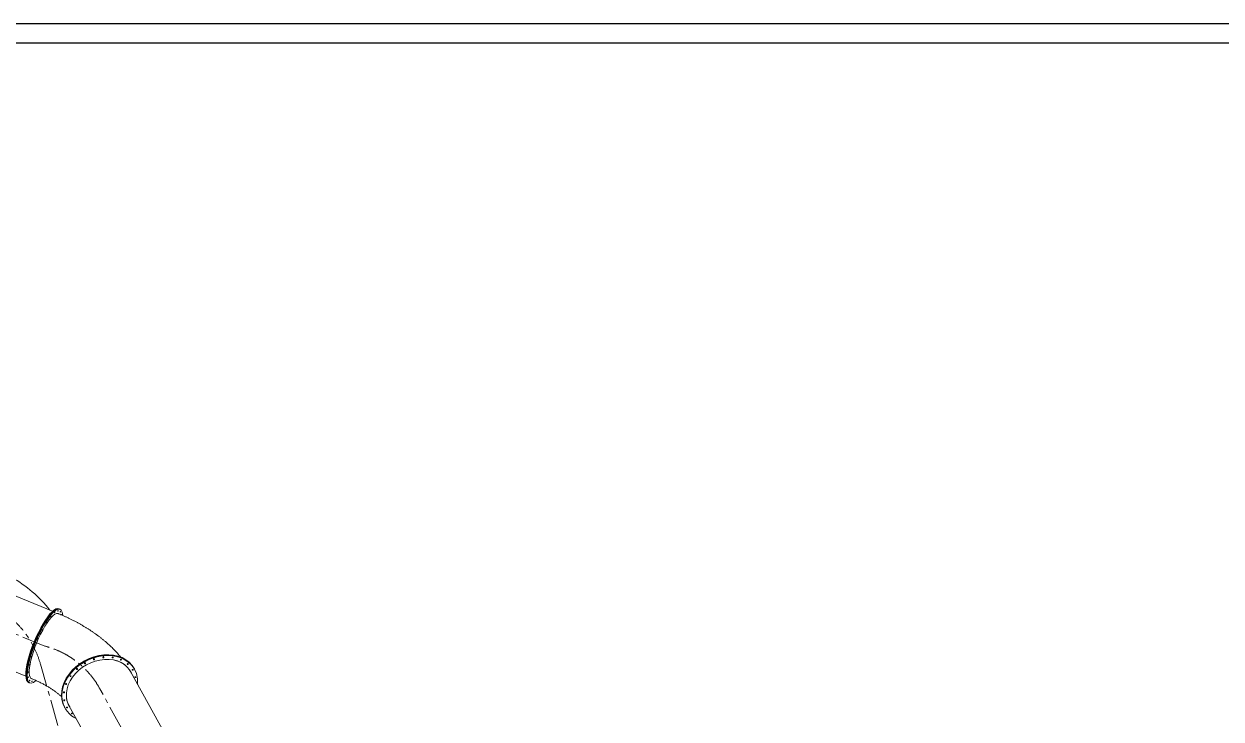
# Model space of a CAD drawing. Header units: inches. Extents: x -350577 to -266477, y -437959 to -377535.
# Drawn here: x -310955 to -295299, y -386621 to -377535 of the extents above; entities that cross this region are included whole.
import ezdxf

# ---------------------------------------------------------------- set-up
doc = ezdxf.new("R2010")
doc.units = ezdxf.units.IN
doc.header["$MEASUREMENT"] = 0
doc.linetypes.add('CENTER', pattern=[2, 1.25, -0.25, 0.25, -0.25])
doc.layers.add('CENTER       (itatec)', color=4, linetype='CENTER', lineweight=9)
doc.layers.add('ORGINAL (itatec)', color=3, linetype='Continuous', lineweight=9)

msp = doc.modelspace()

# ---------------------------------------------------------------- linework, layer by layer
for points in [[(-350576.7, -436934.7), (-266476.7, -436934.7), (-266476.7, -377534.7), (-350576.7, -377534.7)], [(-350326.7, -436684.7), (-266726.7, -436684.7), (-266726.7, -377784.7), (-350326.7, -377784.7)]]:
    msp.add_lwpolyline(points, close=True)
at = {"layer": 'CENTER       (itatec)', "ltscale": 250}
for points in [[(-299529.3, -398923.5), (-299529.3, -397119.5, 0.2378322), (-299867.8, -396448), (-307146.9, -390997.8, -0.0811614), (-307581.7, -390545.9), (-307748.7, -390241.5), (-309962.5, -386224.2, 0.2063834), (-310679.8, -385667.4), (-312381.5, -384966.5), (-313671.4, -384420.8), (-314320.2, -384184.7), (-315273.1, -383832.1, 0.0895716), (-316057.1, -383693), (-318157.1, -383693)], [(-304979.7, -397738.8), (-304979.7, -396671.6, 0.1735629), (-305126.8, -396260.4), (-307539.7, -393491.5, -0.0717763), (-307615, -393374.9), (-308231, -392068.1), (-309404, -390275.3, -0.1001444), (-309725.5, -389470), (-310519.6, -386675.4), (-310739.3, -385902.4, 0.2520975), (-311567.9, -385049.3), (-313670.7, -384418.7)]]:
    msp.add_lwpolyline(points, format="xyb", dxfattribs=at)
at = {"layer": 'ORGINAL (itatec)', "extrusion": (0, 1, 0)}
for p, q in [((-310580.5, -385211.3), (-312208.7, -384540.7)), ((-310492.3, -385181.7), (-310499.5, -385178.7)), ((-310481.6, -385186.1), (-310488.8, -385183.1)), ((-310930.5, -386061.1), (-312561.6, -385389.3)), ((-308565.9, -387798.5), (-309561.2, -386000.4)), ((-309510.7, -385965.5), (-309513.2, -385961.1)), ((-309507.1, -385972.2), (-309509.5, -385967.7)), ((-310888.8, -386144.2), (-310896, -386141.3)), ((-310878.1, -386148.6), (-310885.2, -386145.7)), ((-310421.5, -386469.6), (-310424, -386465.2)), ((-310417.9, -386476.3), (-310420.3, -386471.9)), ((-309370, -388243.5), (-310366, -386444.1))]:
    msp.add_line(p, q, dxfattribs=at)
at = {"layer": 'ORGINAL (itatec)', "extrusion": (0, 0, -1)}
for centre, major_axis, ratio, start_param, end_param in [((-310697.7, -385660), (-198.2, -481.3), 0.2553962, 0, 3.1415927), ((-310687, -385664.4), (-198.2, -481.3), 0.2553962, 0, 3.1415927), ((-310679.8, -385667.4), (-198.2, -481.3), 0.2553962, -0.4842721, 3.633831), ((-310690.6, -385662.9), (-198.2, -481.3), 0.2553962, -0.0145467, 3.1561393), ((-310604.6, -385278.3), (2.67, 6.47), 0.2553962, -4.0735038, 2.2096815), ((-310553.1, -385227.7), (2.67, 6.47), 0.2553962, -4.0735038, 2.2096815), ((-310683.4, -385665.9), (176.6, 424.2), 0.2537837, -0.1072826, -0.0007893), ((-310510.2, -385207.1), (2.67, 6.47), 0.2553962, -4.0735038, 2.2096815), ((-310694.2, -385661.5), (176.6, 424.2), 0.2537837, 0.0399732, 0.0488334), ((-310478.9, -385217.8), (2.67, 6.47), 0.2553962, -4.0735038, 2.2096815), ((-310461.3, -385259.1), (2.67, 6.47), 0.2553962, -1.8031051, 1.812304), ((-310661.3, -385355.5), (2.67, 6.47), 0.2553962, -4.0735038, 2.2096815), ((-310774.4, -385566.8), (2.67, 6.47), 0.2553962, -4.0735038, 2.2096815), ((-310719.2, -385453.9), (2.67, 6.47), 0.2553962, -4.0735038, 2.2096815), ((-310823.2, -385686.6), (2.67, 6.47), 0.2553962, -4.0735038, 2.2096815), ((-309968.6, -386213.2), (-455.4, -252.1), 0.7754451, 0, 3.1415927), ((-309964.9, -386219.8), (-455.4, -252.1), 0.7754451, 0, 3.1415927), ((-310888.8, -385914.1), (2.67, 6.47), 0.2553962, -4.0735038, 2.2096815), ((-310862.2, -385805), (2.67, 6.47), 0.2553962, -4.0735038, 2.2096815), ((-309962.5, -386224.2), (-455.4, -252.1), 0.7754451, -0.4890024, 3.6305951), ((-309966.1, -386217.6), (-455.4, -252.1), 0.7754451, -0.0031288, 3.1447214), ((-310156.1, -385892.3), (6.12, 3.39), 0.7754451, -4.4680797, 1.8151056), ((-310159.8, -385885.7), (-6.12, -3.39), 0.7754451, -1.3264871, -0.7725146), ((-310159.8, -385885.7), (-6.12, -3.39), 0.7754451, -2.3690781, -1.3264871), ((-310038.1, -385840), (6.12, 3.39), 0.7754451, -4.4680797, 1.8151056), ((-310041.8, -385833.4), (-6.12, -3.39), 0.7754451, -1.3264871, -0.7725146), ((-310041.8, -385833.4), (-6.12, -3.39), 0.7754451, -2.3690781, -1.3264871), ((-309915, -385813.9), (6.12, 3.39), 0.7754451, -4.4680797, 1.8151056), ((-309918.7, -385807.2), (-6.12, -3.39), 0.7754451, -1.3264871, -0.7725146), ((-309918.7, -385807.2), (-6.12, -3.39), 0.7754451, -2.3690781, -1.3264871), ((-309795.2, -385815.7), (6.12, 3.39), 0.7754451, -4.4680797, 1.8151056), ((-309798.8, -385809.1), (-6.12, -3.39), 0.7754451, -1.3264871, -0.7725146), ((-309798.8, -385809.1), (-6.12, -3.39), 0.7754451, -2.3690781, -1.3264871), ((-309963.6, -386222.2), (403, 220.8), 0.7736055, -0.7432671, -0.0032239), ((-309686.7, -385845.4), (6.12, 3.39), 0.7754451, -4.4680797, 1.8151056), ((-309690.4, -385838.8), (-6.12, -3.39), 0.7754451, -1.3264871, -0.7725146), ((-309690.4, -385838.8), (-6.12, -3.39), 0.7754451, -2.3690781, -1.3264871), ((-309597, -385900.9), (6.12, 3.39), 0.7754451, -4.4680797, 1.8151056), ((-309600.7, -385894.3), (-6.12, -3.39), 0.7754451, -1.3264871, -0.7725146), ((-309600.7, -385894.3), (-6.12, -3.39), 0.7754451, -2.3690781, -1.3264871), ((-310901.1, -386006.4), (2.67, 6.47), 0.2553962, -4.0735038, 2.2096815), ((-310345.3, -386059.7), (6.12, 3.39), 0.7754451, -4.4680797, 1.8151056), ((-310348.9, -386053), (-6.12, -3.39), 0.7754451, -1.3264871, -0.7725146), ((-310348.9, -386053), (-6.12, -3.39), 0.7754451, -2.3690781, -1.3264871), ((-310260.8, -385967.2), (6.12, 3.39), 0.7754451, -4.4680797, 1.8151056), ((-310264.5, -385960.6), (-6.12, -3.39), 0.7754451, -1.3264871, -0.7725146), ((-310264.5, -385960.6), (-6.12, -3.39), 0.7754451, -2.3690781, -1.3264871), ((-309532.3, -385978.4), (6.12, 3.39), 0.7754451, -4.4680797, 1.8151056), ((-309535.9, -385971.8), (-6.12, -3.39), 0.7754451, -1.3264871, -0.7725146), ((-309535.9, -385971.8), (-6.12, -3.39), 0.7754451, -2.3690781, -1.3264871), ((-309496.8, -386072.7), (6.12, 3.39), 0.7754451, -4.4680797, 1.8151056), ((-309500.5, -386066.1), (-6.12, -3.39), 0.7754451, -2.3690781, -1.3264871), ((-310898.4, -386075.6), (2.67, 6.47), 0.2553962, -4.0735038, 2.2096815), ((-310880.8, -386116.9), (2.67, 6.47), 0.2553962, -4.0735038, 2.2096815), ((-310683.4, -385665.9), (-176.6, -424.2), 0.2537837, -0.001139, 0.0231736), ((-310849.5, -386127.6), (2.67, 6.47), 0.2553962, -4.0735038, 2.2096815), ((-310806.6, -386107), (-2.67, -6.47), 0.2553962, -0.6574672, 0.6722775), ((-310403.6, -386163.3), (6.12, 3.39), 0.7754451, -4.4680797, 1.8151056), ((-310407.2, -386156.7), (-6.12, -3.39), 0.7754451, -1.3264871, -0.7725146), ((-310407.2, -386156.7), (-6.12, -3.39), 0.7754451, -2.3690781, -1.3264871), ((-309500.5, -386066.1), (-6.12, -3.39), 0.7754451, -1.3264871, -0.7725146), ((-310431.8, -386271.1), (6.12, 3.39), 0.7754451, -4.4680797, 1.8151056), ((-310435.5, -386264.5), (-6.12, -3.39), 0.7754451, -1.3264871, -0.7725146), ((-310428.1, -386375.7), (6.12, 3.39), 0.7754451, -4.4680797, 1.8151056), ((-310435.5, -386264.5), (-6.12, -3.39), 0.7754451, -2.3690781, -1.3264871), ((-310431.8, -386369.1), (-6.12, -3.39), 0.7754451, -1.3264871, -0.7725146), ((-310431.8, -386369.1), (-6.12, -3.39), 0.7754451, -2.3690781, -1.3264871), ((-309963.6, -386222.2), (-403, -220.8), 0.7736055, -0.0032239, 0.2746425), ((-310392.7, -386470), (6.12, 3.39), 0.7754451, -4.4680797, 1.8151056), ((-310396.3, -386463.4), (-6.12, -3.39), 0.7754451, -1.3264871, -0.7725146), ((-310396.3, -386463.4), (-6.12, -3.39), 0.7754451, -2.3690781, -1.3264871), ((-310327.9, -386547.5), (6.12, 3.39), 0.7754451, -4.4680797, 1.8151056), ((-310331.6, -386540.9), (-6.12, -3.39), 0.7754451, -1.3264871, -0.7725146), ((-310331.6, -386540.9), (-6.12, -3.39), 0.7754451, -2.3690781, -1.3264871)]:
    msp.add_ellipse(centre, major_axis=major_axis, ratio=ratio, start_param=start_param, end_param=end_param, dxfattribs=at)
at = {"layer": 'ORGINAL (itatec)'}
for centre, major_axis, ratio, start_param, end_param in [((-310679.8, -385667.4), (175.4, 425.8), 0.2553962, -0.0667903, 3.206472), ((-310690.6, -385662.9), (175.4, 425.8), 0.2553962, -0.0671298, -0.0493442), ((-310687, -385664.4), (175.4, 425.8), 0.2553962, -0.0660835, -0.0328887), ((-309962.5, -386224.2), (402.9, 223), 0.7754451, -0.065967, 3.2075596), ((-310158.5, -385887.9), (6.12, 3.39), 0.7754451, -2.657628, -1.8151056), ((-310158.5, -385887.9), (6.12, 3.39), 0.7754451, -1.8151056, -0.4839647), ((-310040.6, -385835.6), (6.12, 3.39), 0.7754451, -2.657628, -1.8151056), ((-310040.6, -385835.6), (6.12, 3.39), 0.7754451, -1.8151056, -0.4839647), ((-309917.5, -385809.4), (6.12, 3.39), 0.7754451, -2.657628, -1.8151056), ((-309917.5, -385809.4), (6.12, 3.39), 0.7754451, -1.8151056, -0.4839647), ((-309797.6, -385811.3), (6.12, 3.39), 0.7754451, -2.657628, -1.8151056), ((-309797.6, -385811.3), (6.12, 3.39), 0.7754451, -1.8151056, -0.4839647), ((-309689.2, -385841), (6.12, 3.39), 0.7754451, -2.657628, -1.8151056), ((-309689.2, -385841), (6.12, 3.39), 0.7754451, -1.8151056, -0.4839647), ((-309599.5, -385896.5), (6.12, 3.39), 0.7754451, -2.657628, -1.8151056), ((-309599.5, -385896.5), (6.12, 3.39), 0.7754451, -1.8151056, -0.4839647), ((-310347.7, -386055.2), (6.12, 3.39), 0.7754451, -2.657628, -1.8151056), ((-310347.7, -386055.2), (6.12, 3.39), 0.7754451, -1.8151056, -0.4839647), ((-310263.3, -385962.8), (6.12, 3.39), 0.7754451, -2.657628, -1.8151056), ((-310263.3, -385962.8), (6.12, 3.39), 0.7754451, -1.8151056, -0.4839647), ((-309967.4, -386215.4), (403, 220.8), 0.7736055, -0.0077705, 0.0740886), ((-309968.6, -386213.2), (402.9, 223), 0.7754451, -0.065967, -0.017683), ((-309966.1, -386217.6), (402.9, 223), 0.7754451, -0.065967, -0.0106095), ((-309964.9, -386219.8), (402.9, 223), 0.7754451, -0.065967, -0.0070729), ((-309534.7, -385974), (6.12, 3.39), 0.7754451, -2.657628, -1.8151056), ((-309534.7, -385974), (6.12, 3.39), 0.7754451, -1.8151056, -0.4839647), ((-309499.3, -386068.3), (6.12, 3.39), 0.7754451, -1.8151056, -0.4839647), ((-310690.6, -385662.9), (-175.4, -425.8), 0.2553962, 0.0493442, 0.0660309), ((-310687, -385664.4), (-175.4, -425.8), 0.2553962, 0.0328887, 0.0659011), ((-310406, -386158.9), (6.12, 3.39), 0.7754451, -2.657628, -1.8151056), ((-310406, -386158.9), (6.12, 3.39), 0.7754451, -1.8151056, -0.4839647), ((-309499.3, -386068.3), (6.12, 3.39), 0.7754451, -2.657628, -1.8151056), ((-310434.3, -386266.7), (6.12, 3.39), 0.7754451, -2.657628, -1.8151056), ((-310430.6, -386371.3), (6.12, 3.39), 0.7754451, -2.657628, -1.8151056), ((-310434.3, -386266.7), (6.12, 3.39), 0.7754451, -1.8151056, -0.4839647), ((-310430.6, -386371.3), (6.12, 3.39), 0.7754451, -1.8151056, -0.4839647), ((-310395.1, -386465.6), (6.12, 3.39), 0.7754451, -2.657628, -1.8151056), ((-310395.1, -386465.6), (6.12, 3.39), 0.7754451, -1.8151056, -0.4839647), ((-309967.4, -386215.4), (-403, -220.8), 0.7736055, -0.0534638, 0.0142182), ((-309968.6, -386213.2), (-402.9, -223), 0.7754451, 0.017683, 0.065967), ((-309966.1, -386217.6), (-402.9, -223), 0.7754451, 0.0106095, 0.065967), ((-309964.9, -386219.8), (-402.9, -223), 0.7754451, 0.0070729, 0.065967), ((-310330.3, -386543.1), (6.12, 3.39), 0.7754451, -2.657628, -1.8151056), ((-310330.3, -386543.1), (6.12, 3.39), 0.7754451, -1.8151056, -0.4839647)]:
    msp.add_ellipse(centre, major_axis=major_axis, ratio=ratio, start_param=start_param, end_param=end_param, dxfattribs=at)
for points, knots in [([(-310616.6, -385196.5), (-310684.8, -385109.5), (-310761.5, -385029.2), (-310929.3, -384885.4), (-311020.4, -384821.8), (-311194.2, -384724.8), (-311275.1, -384687.8), (-311358.4, -384657.6)], [5.40100257, 5.40100257, 5.40100257, 5.40100257, 5.59555646, 5.59555646, 5.79041513, 5.79041513, 5.94673324, 5.94673324, 5.94673324, 5.94673324]), ([(-310507, -385241.6), (-310503.9, -385242.9), (-310500.9, -385244.1), (-310488.9, -385249.1), (-310480, -385252.9), (-310459.7, -385261.6), (-310448.4, -385266.5), (-310425.9, -385276.6), (-310414.7, -385281.6), (-310392.4, -385291.9), (-310381.3, -385297.1), (-310359.2, -385307.7), (-310348.2, -385313), (-310326.3, -385323.9), (-310315.4, -385329.3), (-310293.8, -385340.4), (-310283, -385346.1), (-310261.6, -385357.4), (-310251, -385363.2), (-310229.8, -385374.8), (-310219.3, -385380.7), (-310198.4, -385392.6), (-310188, -385398.6), (-310167.3, -385410.8), (-310157.1, -385417), (-310136.7, -385429.4), (-310126.6, -385435.7), (-310106.5, -385448.4), (-310096.5, -385454.9), (-310076.7, -385467.9), (-310066.9, -385474.4), (-310047.3, -385487.7), (-310037.7, -385494.4), (-310018.5, -385507.9), (-310009, -385514.7), (-309990.1, -385528.5), (-309980.7, -385535.4), (-309962.2, -385549.5), (-309953, -385556.5), (-309934.8, -385570.8), (-309925.8, -385578.1), (-309908, -385592.6), (-309899.2, -385600), (-309881.7, -385614.8), (-309873.1, -385622.2), (-309856, -385637.3), (-309847.6, -385644.9), (-309830.9, -385660.2), (-309822.7, -385667.9), (-309806.5, -385683.4), (-309798.5, -385691.3), (-309782.7, -385707), (-309774.9, -385715), (-309759.5, -385731), (-309752, -385739), (-309737.1, -385755.2), (-309729.8, -385763.3), (-309715.4, -385779.7), (-309708.3, -385788), (-309697.2, -385801.2), (-309693.2, -385806.1), (-309689.2, -385811)], [0, 0, 0, 0, 10.000038, 10.000038, 40.0010614, 40.0010614, 78.1254583, 78.1254583, 116.2987802, 116.2987802, 154.5308946, 154.5308946, 192.8253962, 192.8253962, 231.1857167, 231.1857167, 269.6150719, 269.6150719, 308.1164036, 308.1164036, 346.6923096, 346.6923096, 385.3449618, 385.3449618, 424.0760093, 424.0760093, 462.8864665, 462.8864665, 501.7765834, 501.7765834, 540.7456992, 540.7456992, 579.7920767, 579.7920767, 618.9127218, 618.9127218, 658.1031864, 658.1031864, 697.3573623, 697.3573623, 736.6672712, 736.6672712, 776.0228598, 776.0228598, 815.4118147, 815.4118147, 854.8194114, 854.8194114, 894.2284166, 894.2284166, 933.6190665, 933.6190665, 972.9691401, 972.9691401, 1012.254148, 1012.254148, 1051.4476492, 1051.4476492, 1090.5217004, 1090.5217004, 1113.4672871, 1113.4672871, 1113.4672871, 1113.4672871]), ([(-310463.5, -386327), (-310466.7, -386324.1), (-310470, -386321.1), (-310477.4, -386314.6), (-310481.5, -386311.1), (-310489.9, -386303.9), (-310494.3, -386300.3), (-310503.2, -386293.1), (-310507.7, -386289.5), (-310517, -386282.1), (-310521.8, -386278.4), (-310531.6, -386271), (-310536.6, -386267.3), (-310546.9, -386259.8), (-310552.1, -386256.1), (-310562.8, -386248.6), (-310568.2, -386244.8), (-310579.3, -386237.3), (-310585, -386233.5), (-310596.5, -386225.9), (-310602.4, -386222.2), (-310614.3, -386214.6), (-310620.4, -386210.8), (-310632.8, -386203.3), (-310639, -386199.5), (-310651.8, -386192), (-310658.3, -386188.3), (-310671.4, -386180.8), (-310678.1, -386177.1), (-310691.6, -386169.7), (-310698.4, -386166), (-310712.3, -386158.6), (-310719.4, -386155), (-310733.6, -386147.7), (-310740.8, -386144.1), (-310755.4, -386136.9), (-310762.7, -386133.3), (-310777.7, -386126.3), (-310785.2, -386122.8), (-310800.4, -386115.8), (-310808.1, -386112.3), (-310823.6, -386105.5), (-310831.4, -386102.1), (-310846.1, -386095.9), (-310853, -386093), (-310859.9, -386090.2)], [332.3659716, 332.3659716, 332.3659716, 332.3659716, 353.6326357, 353.6326357, 378.8088108, 378.8088108, 404.1129815, 404.1129815, 429.5465509, 429.5465509, 455.1099366, 455.1099366, 480.8026925, 480.8026925, 506.6236203, 506.6236203, 532.5708688, 532.5708688, 558.6420241, 558.6420241, 584.8341898, 584.8341898, 611.1440592, 611.1440592, 637.5679791, 637.5679791, 664.1020069, 664.1020069, 690.7419605, 690.7419605, 717.4834623, 717.4834623, 744.3219774, 744.3219774, 771.2528473, 771.2528473, 798.2713181, 798.2713181, 825.3725651, 825.3725651, 852.5517135, 852.5517135, 879.8038554, 879.8038554, 903.308091, 903.308091, 903.308091, 903.308091]), ([(-310369.5, -386437.6), (-310369.9, -386436.9), (-310370.3, -386436.2), (-310371.8, -386433.6), (-310372.9, -386431.7), (-310374.3, -386429.5), (-310374.5, -386429.2), (-310374.6, -386429)], [0, 0, 0, 0, 10.000222, 10.000222, 34.4940644, 34.4940644, 37.7681407, 37.7681407, 37.7681407, 37.7681407])]:
    msp.add_open_spline(points, degree=3, knots=knots, dxfattribs=at)
msp.add_open_spline([(-309572.4, -385980.2), (-309569.9, -385984.7), (-309567.3, -385989.2), (-309564.8, -385993.8)], degree=3, dxfattribs=at)

doc.saveas('drawing.dxf')
